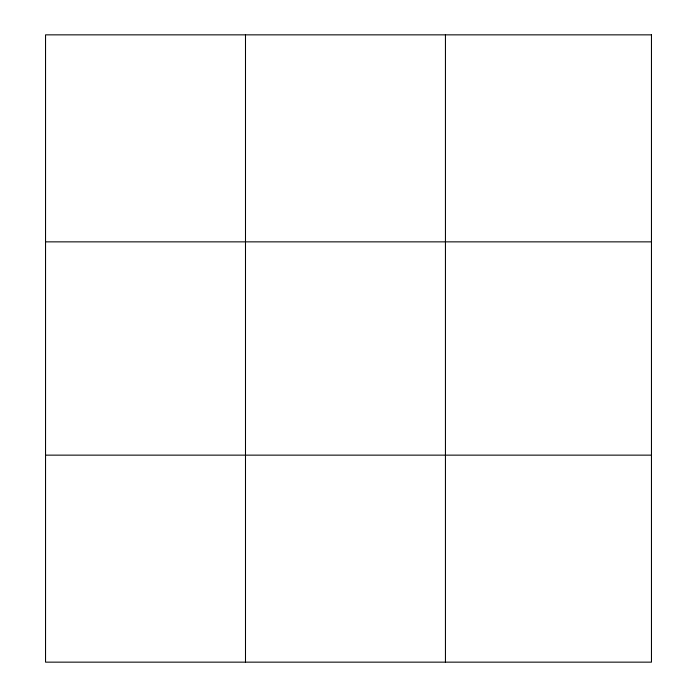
<?xml version="1.0" encoding="UTF-8"?>
<svg xmlns="http://www.w3.org/2000/svg" width="697" height="697" viewBox="0 0 697 697"><rect width="100%" height="100%" fill="white"/><g stroke="black" fill="none" stroke-linecap="round" stroke-linejoin="round"><path stroke-width="1.05" d="M245.492 662.15L245.492 34.85M445.444 662.15L445.444 34.85M45.54 241.859L651.46 241.859M45.54 455.141L651.46 455.141M651.46 34.85L651.46 662.15L45.54 662.15L45.54 34.85L651.46 34.85"/></g></svg>
